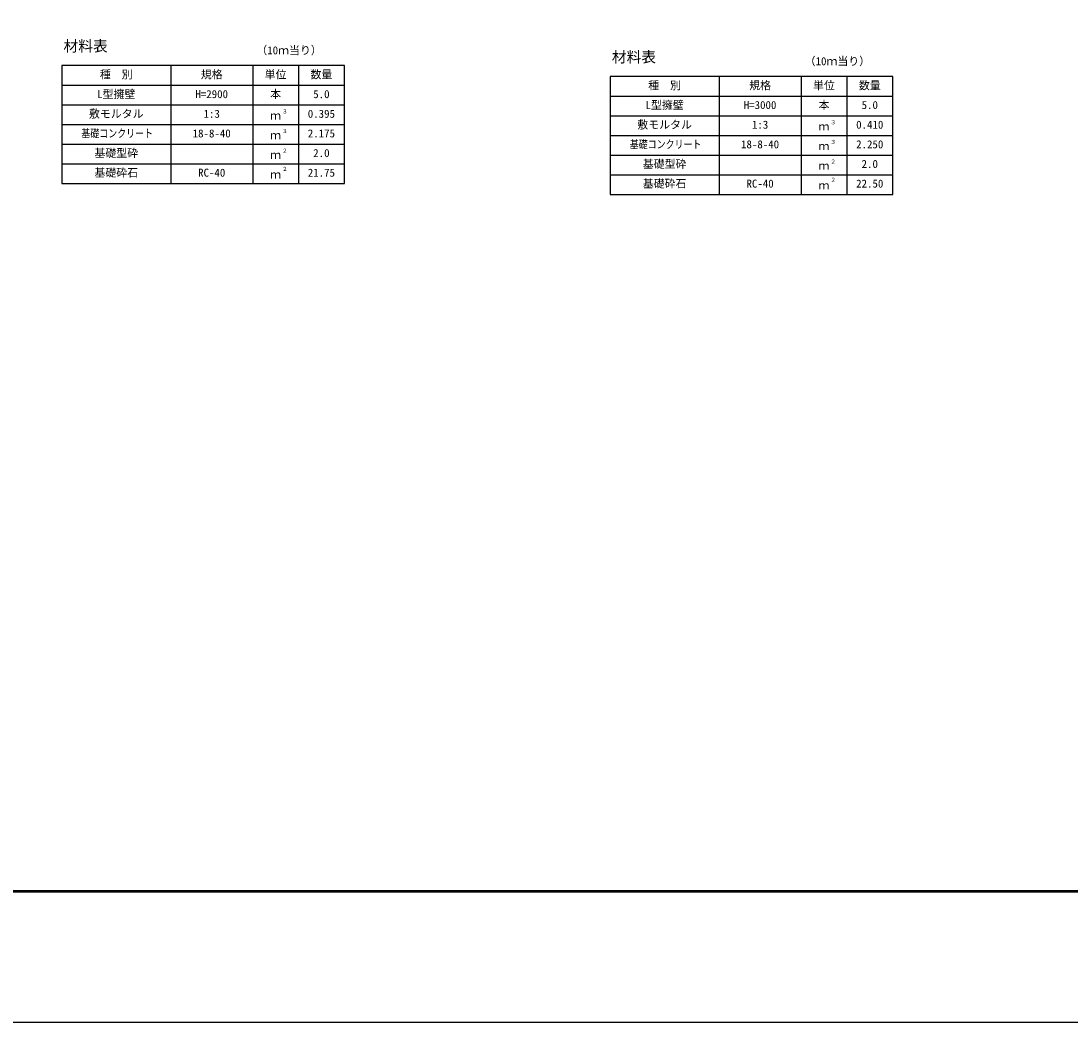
# Model space of a CAD drawing. Units: millimetres, scale not verified. Extents: x -50400 to 50400, y -17820 to 17820.
# Drawn here: x 31157 to 40778, y -17820 to -8645 of the extents above; entities that cross this region are included whole.
import ezdxf
from ezdxf.enums import TextEntityAlignment as Align

# ---------------------------------------------------------------- set-up
doc = ezdxf.new("R2010")
doc.units = ezdxf.units.MM
doc.header["$LTSCALE"] = 60
for name, color, linetype, lineweight in [('0-2_Defpoints', 5, 'Continuous', 25), ('0-4_HYO', 3, 'Continuous', 25), ('0-5_HYO2', 4, 'Continuous', 25), ('0-8_TXT', 7, 'Continuous', 25), ('0-9_WAKU', 3, 'Continuous', 25)]:
    doc.layers.add(name, color=color, linetype=linetype, lineweight=lineweight)
doc.styles.add('ＭＳ ゴシック', font='')
doc.styles.get('ＭＳ ゴシック').set_extended_font_data('MS Gothic')

msp = doc.modelspace()

# ---------------------------------------------------------------- linework, layer by layer
at = {"layer": '0-2_Defpoints'}
msp.add_lwpolyline([(0, -17820), (50400, -17820), (50400, 17820), (0, 17820)], close=True, dxfattribs=at)
at = {"layer": '0-4_HYO'}
for p, q in [((32529.5, -9053.77), (32529.5, -10133.77)), ((33279.5, -9053.77), (33279.5, -10133.77)), ((33699.5, -9053.77), (33699.5, -10133.77)), ((31529.5, -9233.77), (34119.5, -9233.77)), ((37554.5, -9153.77), (37554.5, -10233.77)), ((38304.5, -9153.77), (38304.5, -10233.77)), ((38724.5, -9153.77), (38724.5, -10233.77)), ((36554.5, -9333.77), (39144.5, -9333.77))]:
    msp.add_line(p, q, dxfattribs=at)
for points in [[(31529.5, -10133.77), (34119.5, -10133.77), (34119.5, -9053.77), (31529.5, -9053.77)], [(36554.5, -10233.77), (39144.5, -10233.77), (39144.5, -9153.77), (36554.5, -9153.77)]]:
    msp.add_lwpolyline(points, close=True, dxfattribs=at)
at = {"layer": '0-5_HYO2'}
for p, q in [((31529.5, -9413.77), (34119.5, -9413.77)), ((36554.5, -9513.77), (39144.5, -9513.77)), ((31529.5, -9593.77), (34119.5, -9593.77)), ((36554.5, -9693.77), (39144.5, -9693.77)), ((31529.5, -9773.77), (34119.5, -9773.77)), ((36554.5, -9873.77), (39144.5, -9873.77)), ((31529.5, -9953.77), (34119.5, -9953.77)), ((36554.5, -10053.77), (39144.5, -10053.77))]:
    msp.add_line(p, q, dxfattribs=at)
at = {"layer": '0-9_WAKU', "lineweight": 50}
msp.add_lwpolyline([(1200, -16620), (49200, -16620), (49200, 16620), (1200, 16620)], close=True, dxfattribs=at)

# ---------------------------------------------------------------- texts
at = {"layer": '0-8_TXT', "style": 'ＭＳ ゴシック'}
for s, height, p in [('材料表', 98.97, (31546.17, -8953.77)), ('（10ｍ当り）', 73.31, (33312.83, -8972.11)), ('材料表', 98.97, (36571.17, -9053.77)), ('（10ｍ当り）', 73.31, (38337.83, -9072.11)), ('種\u3000別', 73.31, (31879.5, -9193.77)), ('規格', 73.31, (32804.5, -9193.77)), ('単位', 73.31, (33389.5, -9193.77)), ('数量', 73.31, (33809.5, -9193.77)), ('種\u3000別', 73.31, (36904.5, -9293.77)), ('規格', 73.31, (37829.5, -9293.77)), ('単位', 73.31, (38414.5, -9293.77)), ('数量', 73.31, (38834.5, -9293.77)), ('L型擁壁', 73.31, (31854.5, -9373.77)), ('H=2900', 73.31, (32754.5, -9373.77)), ('本', 73.31, (33439.5, -9373.77)), ('5.0', 73.31, (33834.5, -9373.77)), ('L型擁壁', 73.31, (36879.5, -9473.77)), ('H=3000', 73.31, (37779.5, -9473.77)), ('本', 73.31, (38464.5, -9473.77)), ('5.0', 73.31, (38859.5, -9473.77)), ('敷モルタル', 73.31, (31779.5, -9553.77)), ('1:3', 73.31, (32829.5, -9553.77)), ('ｍ', 73.31, (33439.5, -9570.44)), ('３', 36.66, (33548.74, -9503.16)), ('0.395', 73.31, (33784.5, -9553.77)), ('敷モルタル', 73.31, (36804.5, -9653.77)), ('1:3', 73.31, (37854.5, -9653.77)), ('ｍ', 73.31, (38464.5, -9670.44)), ('３', 36.66, (38573.74, -9603.16)), ('0.410', 73.31, (38809.5, -9653.77)), ('18-8-40', 73.31, (32729.5, -9733.77)), ('ｍ', 73.31, (33439.5, -9750.44)), ('３', 36.66, (33548.74, -9683.16)), ('2.175', 73.31, (33784.5, -9733.77)), ('基礎型砕', 73.31, (31829.5, -9913.77)), ('18-8-40', 73.31, (37754.5, -9833.77)), ('ｍ', 73.31, (38464.5, -9850.44)), ('３', 36.66, (38573.74, -9783.16)), ('2.250', 73.31, (38809.5, -9833.77)), ('ｍ', 73.31, (33439.5, -9930.44)), ('２', 36.66, (33548.74, -9863.16)), ('2.0', 73.31, (33834.5, -9913.77)), ('基礎型砕', 73.31, (36854.5, -10013.77)), ('基礎砕石', 73.31, (31829.5, -10093.77)), ('RC-40', 73.31, (32779.5, -10093.77)), ('２', 36.66, (33548.74, -10029.83)), ('21.75', 73.31, (33784.5, -10093.77)), ('ｍ', 73.31, (38464.5, -10030.44)), ('２', 36.66, (38573.74, -9963.16)), ('2.0', 73.31, (38859.5, -10013.77)), ('ｍ', 73.31, (33439.5, -10110.44)), ('基礎砕石', 73.31, (36854.5, -10193.77)), ('RC-40', 73.31, (37804.5, -10193.77)), ('２', 36.66, (38573.74, -10129.83)), ('22.50', 73.31, (38809.5, -10193.77)), ('ｍ', 73.31, (38464.5, -10210.44))]:
    msp.add_text(s, height=height, dxfattribs=at).set_placement(p, align=Align.BOTTOM_LEFT)
at = {"layer": '0-8_TXT', "style": 'ＭＳ ゴシック', "width": 0.8}
for p in [(31709.5, -9733.77), (36734.5, -9833.77)]:
    msp.add_text('基礎コンクリート', height=73.31, dxfattribs=at).set_placement(p, align=Align.BOTTOM_LEFT)

doc.saveas('drawing.dxf')
